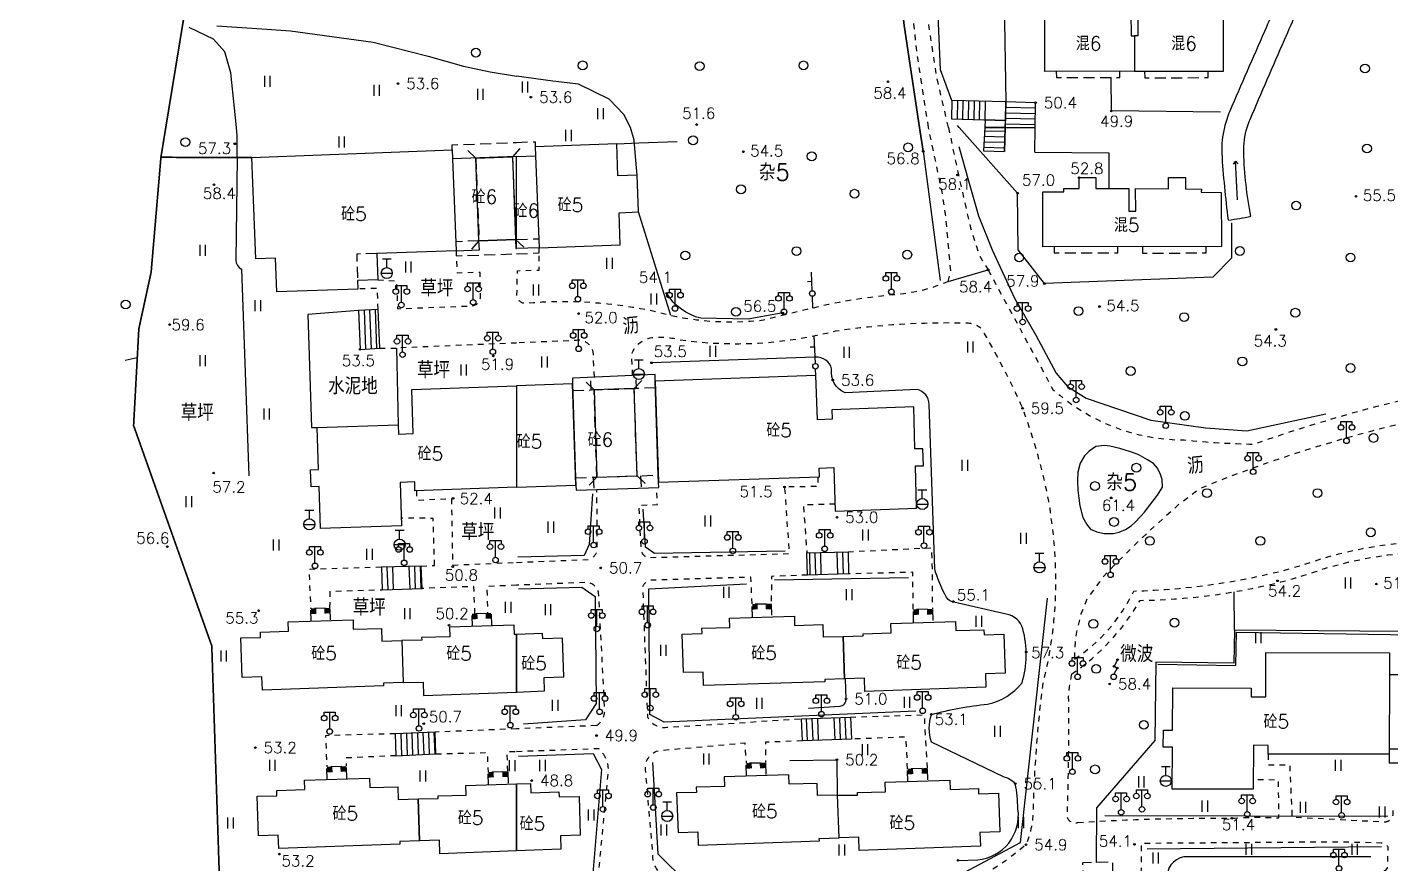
# Model space of a CAD drawing. Extents: x 115374 to 116875, y 149866 to 152432.
# Drawn here: x 115411.4 to 115658.3, y 151866.7 to 152018.1 of the extents above; entities that cross this region are included whole.
import ezdxf
from ezdxf.enums import TextEntityAlignment as Align

# ---------------------------------------------------------------- set-up
doc = ezdxf.new("R2010")
doc.units = 0
doc.header["$MEASUREMENT"] = 0
doc.header["$PDMODE"] = 32
doc.header["$PDSIZE"] = 0.3
doc.linetypes.add('X5', pattern=[3, 2, -1])
doc.linetypes.add('X6', pattern=[2, 1, -1])
doc.layers.get('0').update_dxf_attribs({"linetype": 'CONTINUOUS'})
for name, color, linetype in [('BOUND', 7, 'CONTINUOUS'), ('DLDW', 14, 'CONTINUOUS'), ('DLSS', 5, 'CONTINUOUS'), ('DMTZ', 5, 'CONTINUOUS'), ('GCD', 1, 'CONTINUOUS'), ('GXYZ', 2, 'CONTINUOUS'), ('JMD', 6, 'CONTINUOUS'), ('SXSS', 5, 'CONTINUOUS'), ('YZH', 2, 'CONTINUOUS'), ('ZBTZ', 5, 'CONTINUOUS')]:
    doc.layers.add(name, color=color, linetype=linetype)
doc.styles.add('HZ', font='rs.shx', dxfattribs={"bigfont": 'hztxt.shx'})
doc.linetypes.add('X17', pattern='A,9.4,[169,symbolx.shx,S=1,R=0,X=0,Y=0.15],0.6', length=10)
doc.linetypes.add('X18', pattern='A,9.4,[169,symbolx.shx,S=1,R=-90,X=0,Y=-0.15],0.6', length=10)
doc.linetypes.add('X19', pattern='A,4.5,[145,symbolx.shx,S=1,R=0,X=0,Y=1],4.5,-0.5,[146,symbolx.shx,S=1,R=0,X=0,Y=0],-0.5', length=10)
doc.linetypes.add('X20', pattern='A,4.5,[145,symbolx.shx,S=1,R=0,X=0,Y=0],4.5,-0.5,[146,symbolx.shx,S=1,R=0,X=0,Y=0],-0.5', length=10)
doc.linetypes.add('X33', pattern='A,2,[150,symbolx.shx,S=1,R=0,X=0,Y=1],1e-11', length=2)
doc.linetypes.add('X34', pattern='A,2,[150,symbolx.shx,S=1,R=0,X=0,Y=0],1e-11', length=2)
doc.linetypes.add('X35', pattern='A,2,[4,symbolt.shx,S=1,R=0,X=0,Y=0],2,[28,symbolt.shx,S=1,R=0,X=0,Y=0],1e-11', length=4)
doc.linetypes.add('X36', pattern='A,2,[4,symbolt.shx,S=1,R=180,X=0,Y=0],2,[28,symbolt.shx,S=1,R=180,X=0,Y=0],1e-11', length=4)
doc.linetypes.add('X4', pattern='A,0,-1e-09,[149,symbolx.shx,S=0.15,R=0,X=0,Y=0],-1.6', length=1.6)
doc.linetypes.add('X40', pattern='A,2,[150,symbolx.shx,S=1,R=0,X=0,Y=0],2,[151,symbolx.shx,S=1,R=0,X=0,Y=0],1e-11', length=4)
doc.linetypes.add('X49', pattern='A,0,[5,symbolt.shx,S=1,R=0,X=0,Y=0],-10', length=10)

# ---------------------------------------------------------------- blocks, each defined once
blk = doc.blocks.new('GC121')
for p, q in [((-0.5, -0.64), (-0.5, 1.36)), ((-0.5, -0.64), (-0.5, 0.86)), ((0.5, -0.64), (0.5, 1.36))]:
    blk.add_line(p, q)
blk = doc.blocks.new('GC122')
blk.add_circle((0, 0), 0.8)
blk = doc.blocks.new('GC097')
for p, q in [((-1, 2.92), (-1, 3.52)), ((-1, 3.52), (1, 3.52)), ((0, 0.52), (0, 3.52)), ((1, 3.52), (1, 2.92))]:
    blk.add_line(p, q)
for centre in [(-1, 2.42), (1, 2.42), (0.01, 0)]:
    blk.add_circle(centre, 0.5)
blk = doc.blocks.new('GC133')
for p, q in [((-0.81, 2.59), (0.79, 2.59)), ((-0.01, 0.99), (-0.01, 2.59)), ((-1.01, -0.01), (0.99, -0.01))]:
    blk.add_line(p, q)
blk.add_circle((-0.01, -0.01), 1)
blk = doc.blocks.new('GC132')
for p, q in [((0.7, 3.1), (0.06, 1.9)), ((0.51, 3.04), (0.7, 3.1)), ((0.7, 3.1), (0.75, 2.94)), ((0.63, 1.59), (0, 0.5)), ((0.06, 1.9), (0.63, 1.59))]:
    blk.add_line(p, q)
blk.add_circle((0, 0), 0.5)
for p in [(0.7, 3.1), (0.7, 3.1), (0.06, 1.9), (0.63, 1.59)]:
    blk.add_point(p)
blk = doc.blocks.new('GC271')
at = {"const_width": 1}
blk.add_lwpolyline([(-0.5, 0), (0.5, 0)], dxfattribs=at)

msp = doc.modelspace()

# ---------------------------------------------------------------- linework, layer by layer
at = {"layer": 'BOUND', "linetype": 'Continuous', "flags": 128}
for points, elevation in [([(115588.63, 152004.61), (115578.85, 152004.89), (115578.79, 152001.54), (115588.54, 152001.25)], 54.13), ([(115593.94, 152000), (115594, 152004.48), (115588.63, 152004.61), (115588.5, 152000)], 52.23), ([(115499.25, 151994.69), (115499.83, 151979.69), (115493.2, 151979.45), (115492.63, 151994.45)], 52.4), ([(115474.93, 151967.04), (115471.38, 151966.87), (115471.66, 151959.81), (115475.22, 151960.02)], 51.78), ([(115552.58, 151922.95), (115560.04, 151923.16), (115560.13, 151919.15), (115552.68, 151918.93)], 51.24), ([(115482.75, 151920.53), (115475.52, 151920.34), (115475.67, 151916.29), (115482.89, 151916.51)], 50.89), ([(115551.6, 151892.91), (115560.47, 151893.23), (115560.64, 151889.23), (115551.76, 151888.91)], 49.88), ([(115485.24, 151890.49), (115478.05, 151890.21), (115478.16, 151886.22), (115485.4, 151886.54)], 49.91)]:
    msp.add_lwpolyline(points, close=True, dxfattribs=dict(at, elevation=elevation))
for points in [[(115588.5, 152000), (115588.54, 152001.25), (115584.86, 152001.36), (115584.78, 152000)], [(115584.78, 152000), (115584.55, 151995.74), (115588.38, 151995.65), (115588.5, 152000)], [(115521.82, 151936.9), (115521.32, 151952.71), (115514.04, 151952.48), (115514.55, 151936.67)]]:
    msp.add_lwpolyline(points, close=True, dxfattribs=at)
at = {"layer": 'DLSS', "linetype": 'X6', "flags": 128}
for points, elevation in [([(115574.61, 152000), (115572.56, 152013.28), (115570.27, 152033.82), (115569.41, 152046.25)], 52.37), ([(115578.17, 151972.1), (115578.63, 151974.02), (115577.7, 151984.25), (115577.07, 151988.33), (115574.61, 152000)], 52.37), ([(115578.21, 152000), (115579.72, 151992.85), (115580.04, 151991.39), (115582.2, 151981.82), (115583.84, 151976.79), (115585.4, 151974.2)], 57.73), ([(115474.93, 151967.04), (115474.8, 151970.85), (115471.27, 151970.73)], 51.78), ([(115500, 151960.96), (115478.27, 151960.05)], 51.69), ([(115475.22, 151960.02), (115478.27, 151960.05)], 51.78), ([(115481.87, 151934.21), (115481.93, 151932.51), (115488.2, 151932.79), (115488.43, 151920.75)], 52.6), ([(115557.69, 151931.8), (115551.95, 151931.6), (115552.58, 151922.95)], 51.53), ([(115485.15, 151920.68), (115484.9, 151929.2), (115479.12, 151929.26)], 50.84), ([(115560.04, 151923.16), (115575.15, 151923.88), (115575.25, 151919.72), (115575.31, 151912.81)], 53.14), ([(115475.52, 151920.34), (115462.41, 151919.94), (115462.72, 151912.9)], 52.86), ([(115482.75, 151920.53), (115485.15, 151920.68)], 50.89), ([(115552.68, 151918.93), (115546.16, 151918.69), (115546.13, 151913.77)], 50.87), ([(115571.85, 151912.74), (115571.74, 151919.43), (115560.13, 151919.15)], 53.1), ([(115492.46, 151911.95), (115492.28, 151916.85), (115482.89, 151916.51)], 49.97), ([(115500, 151917.08), (115494.63, 151916.86), (115494.76, 151912.04)], 49.95), ([(115466.2, 151913), (115466.27, 151915.99), (115475.67, 151916.29)], 53.21), ([(115514.47, 151891.68), (115500, 151891.09)], 49.95), ([(115560.47, 151893.23), (115573.82, 151893.61), (115574.36, 151883.97)], 49.88), ([(115478.05, 151890.21), (115465.4, 151889.84), (115465.65, 151884.22)], 49.91), ([(115500, 151891.09), (115485.24, 151890.49)], 49.95), ([(115570.81, 151883.86), (115570.54, 151889.6), (115560.64, 151889.23)], 45.49), ([(115485.4, 151886.54), (115494.69, 151886.8), (115494.86, 151883.27)], 49.88), ([(115551.76, 151888.91), (115545.1, 151888.66), (115545.06, 151884.98)], 51.17), ([(115478.16, 151886.22), (115469.17, 151885.82), (115469.13, 151884.32)], 49.91), ([(115613.06, 151854.94), (115613.2, 151870.39), (115649.5, 151870.65), (115656.61, 151870.47), (115657.08, 151870.33), (115657.48, 151870.13), (115657.72, 151869.84), (115657.8, 151869.63), (115657.77, 151868.38), (115657.67, 151865.88), (115657.24, 151865.37), (115656.4, 151864.82), (115656.08, 151864.79), (115637.27, 151864.71)], 53.71)]:
    msp.add_lwpolyline(points, dxfattribs=dict(at, elevation=elevation))
msp.add_lwpolyline([(115578.21, 152000), (115576.08, 152009.28), (115574.37, 152020.5), (115572.65, 152032.39), (115572.46, 152046.54)], dxfattribs=at)
for points, elevation in [([(115474.89, 151972.38), (115478.26, 151972.21), (115478.47, 151967.16), (115491.82, 151967.69, 0.350792), (115493.47, 151969.11), (115493.39, 151973.75), (115489.3, 151973.63), (115489.1, 151976.75)], 52.2), ([(115578.17, 151972.1, -0.082695), (115568.98, 151969.75, 0.037189), (115553.68, 151967.29, 0.004214), (115544.74, 151965.08, -0.098265), (115525.42, 151966.57, 0.076059), (115501.57, 151968.13, -0.347466), (115500.08, 151969.43), (115500.16, 151974.05), (115504.09, 151974.18), (115504.11, 151977.28)], 52.37), ([(115585.4, 151974.2), (115597.13, 151952.57, 0.185849), (115620.93, 151943.41, 0.02104), (115633.55, 151942.65, -0.033672), (115669.49, 151952.72, -0.101047), (115682.16, 151952.04, -0.098009), (115706.38, 151941.25, -0.039452), (115712.82, 151935.9, 0.021082), (115746.2, 151906.02, -0.007992), (115758.95, 151896.45, -0.047387)], 58.39), ([(115521.03, 151955.08), (115520.87, 151958.96, -0.288884), (115524.84, 151961.99, -0.081939), (115529.63, 151961.55, 0.099829), (115557.85, 151963.17, -0.041983), (115581.26, 151964.61, -0.172677), (115584.04, 151963.71, -0.0321), (115591.64, 151949.13, -0.038971), (115596.34, 151932.29, -0.024257), (115596.77, 151929.31, -0.098663), (115595.31, 151899.3, 0.026074), (115593.52, 151875.97, -0.094232), (115592.26, 151870.11, -0.066449), (115579.36, 151861.78)], 51.98), ([(115514.09, 151954.79), (115513.92, 151958.9, 0.465132), (115510.67, 151961.41), (115500, 151960.96)], 51.69), ([(115554.54, 151936.68), (115554.6, 151934.98), (115548.54, 151934.87), (115549.37, 151922.76), (115524.24, 151922.06, -0.425605), (115522.57, 151923.71), (115522.18, 151931.57), (115525.5, 151931.7), (115525.4, 151934.77)], 51.48), ([(115500, 151921.23), (115513.1, 151921.76, 0.295742), (115514.61, 151923.52), (115514.56, 151934.42)], 50.84), ([(115600.53, 151900.99, 0.113454), (115612.92, 151914.35, 0.057936), (115637.86, 151917.56, 0.025233), (115646.31, 151920.12, -0.07896), (115669.47, 151923.19, -0.163772), (115672.42, 151921.98, 0.056404), (115677.93, 151918.18, 0.045463), (115678.97, 151917.75, 0.103665), (115700.84, 151914.19, 7.722329)], 52.62), ([(115488.43, 151920.75), (115500, 151921.23, 0.295742)], 50.84), ([(115514.47, 151891.68, 0.279204), (115515.97, 151894.72), (115514.87, 151915.86, 0.290603), (115512.78, 151917.6), (115500, 151917.08)], 49.95), ([(115542.67, 151913.7), (115542.44, 151918.55), (115524.13, 151917.99, 0.208955), (115522.83, 151916.83), (115523.71, 151893.29, 0.326145), (115527.21, 151891.36), (115551.6, 151892.91)], 49.97), ([(115600.53, 151900.99, 0.050055), (115599.93, 151896.96, -0.011585), (115599.68, 151875.52, 0.549288), (115601.67, 151874.15)], 52.62), ([(115498.4, 151883.39), (115498.3, 151886.95), (115500, 151887.01, -0.193501)], 48.97), ([(115500, 151887.01), (115514.86, 151887.53, -0.193501), (115516.6, 151883.64), (115514.54, 151862.08, -0.212571), (115511.37, 151860.05), (115500, 151857.4)], 48.97), ([(115579.36, 151861.78), (115559.96, 151852.52, -0.326748), (115547.22, 151854.65, 0.186061), (115530.43, 151862.38, -0.099788), (115526.15, 151864.84, -0.234983), (115524.69, 151868.42), (115523.36, 151883.74, -0.394849), (115525.95, 151887.18), (115541.33, 151888.53), (115541.59, 151884.89)], 53.28), ([(115636.11, 151886.5), (115636.11, 151884.58), (115640.01, 151884.58), (115640.44, 151875.14), (115657.14, 151874.24, 0.46983), (115658.75, 151876.1), (115658.68, 151877.11)], 49.66), ([(115601.67, 151874.15, -0.01718), (115629.53, 151874.89, -0.030374), (115638.06, 151874.98), (115638, 151881.82), (115633.43, 151881.83)], 52.62)]:
    msp.add_lwpolyline(points, format="xyb", dxfattribs=dict(at, elevation=elevation))
at = {"layer": 'DLSS', "linetype": 'X6', "elevation": 52.62, "flags": 128}
msp.add_lwpolyline([(115601.06, 151903.71), (115602.57, 151904.77), (115604.28, 151906.15), (115605.88, 151907.65), (115607.21, 151909.07), (115608.36, 151910.47), (115609.72, 151912.37), (115610.84, 151914.23), (115611.53, 151915.52), (115611.81, 151916.04), (115613.63, 151916.1), (115615.5, 151916.19), (115617.55, 151916.33), (115620.03, 151916.53), (115624.54, 151917.03), (115628.99, 151917.69), (115633.42, 151918.51), (115638.55, 151919.68), (115642.55, 151920.82), (115646.15, 151922.02), (115648.91, 151922.79), (115653.24, 151923.76), (115656.31, 151924.29), (115661.8, 151924.91), (115667.22, 151925.12), (115668.76, 151925.11), (115670.27, 151924.94), (115671.12, 151924.62), (115672.23, 151923.91), (115674.02, 151922.46), (115675.66, 151921.33), (115677.46, 151920.26), (115679.41, 151919.42), (115681.37, 151918.74), (115683.16, 151918.19), (115687.1, 151917.2), (115690.89, 151916.54), (115694.63, 151916.16), (115698.07, 151916.04), (115701.12, 151916.11), (115703.22, 151916.04), (115705.25, 151915.73), (115707.53, 151915.09), (115709.8, 151914.1), (115710.91, 151913.47), (115712.22, 151912.57), (115713.69, 151911.35), (115715.14, 151909.84), (115715.97, 151908.82), (115717.24, 151907.25), (115719.18, 151904.86), (115720.93, 151902.7), (115722.31, 151900.99), (115723.9, 151899.02), (115725.91, 151896.55), (115727.17, 151894.99), (115727.79, 151894.28), (115729.66, 151893.24), (115731.39, 151892.08), (115733.15, 151890.7), (115734.87, 151889.07), (115737.13, 151886.44), (115738.54, 151884.37), (115740.4, 151880.75), (115741.15, 151879.19), (115741.85, 151878.68), (115743.88, 151877.21), (115746.55, 151875.27), (115748.17, 151874.1), (115750.03, 151872.86), (115751.48, 151871.88), (115752.7, 151870.72), (115754.03, 151869.45), (115756.67, 151866.94), (115757.14, 151866.49), (115760.92, 151864.62), (115763.33, 151863.13), (115765.73, 151861.64), (115766.02, 151861.53), (115767.4, 151861.26), (115769.91, 151860.61), (115770.87, 151860.39), (115772.68, 151859.96), (115774.81, 151859.46), (115780.32, 151861.31), (115780.79, 151861.47), (115780.12, 151862.82), (115779.01, 151865), (115777.28, 151868.16), (115774.79, 151872.39), (115770.86, 151878.39), (115769.01, 151880.98), (115767.39, 151883.14), (115765.86, 151885.1), (115764.25, 151886.39), (115759.82, 151889.91), (115752.43, 151895.77), (115744.21, 151902.23), (115735.28, 151909.45), (115726.04, 151917.45), (115720.38, 151922.64), (115714.18, 151928.61), (115709.83, 151932.89), (115704.19, 151937.33), (115700.73, 151939.59), (115696.79, 151941.8), (115688.36, 151945.4), (115684.38, 151946.97), (115679.53, 151948.22), (115677.4, 151948.52), (115674.09, 151948.7), (115670.87, 151948.55), (115664.3, 151947.32), (115657.81, 151945.77), (115649.59, 151943.56), (115642.2, 151941.32), (115635.79, 151939.17), (115628.45, 151936.49), (115623.74, 151934.57), (115619.83, 151931.63), (115614, 151926.37), (115609.14, 151921.63), (115606.33, 151918.72), (115603.38, 151914.73), (115602.2, 151911.83), (115601.4, 151908.65), (115601.08, 151905.9), (115601.05, 151904.39), (115601.06, 151903.91)], close=True, dxfattribs=at)
at = {"layer": 'DMTZ', "linetype": 'X36', "flags": 128}
for points, elevation in [([(115573, 152000), (115570.18, 152018.47), (115563.03, 152081.77), (115565.78, 152122.69), (115575.03, 152151.77), (115575.48, 152154.36), (115575.2, 152156.64), (115574.6, 152158.04), (115573.72, 152159.33)], 56.82), ([(115573.65, 151995.69), (115573, 152000)], 56.82), ([(115616.96, 151934.83), (115616.92, 151936.22), (115616.63, 151937.16), (115616.09, 151938.28), (115615.37, 151939.14), (115614.25, 151939.79), (115612.55, 151940.77), (115611.18, 151941.27), (115609.23, 151941.85), (115607.42, 151942.29), (115606.48, 151942.37), (115604.92, 151942.21), (115603.68, 151941.39), (115602.85, 151940.5), (115602.09, 151939.21), (115601.64, 151937.59), (115601.6, 151936.01), (115601.67, 151934.28), (115601.81, 151932.85), (115602.02, 151931.47), (115602.55, 151929.37), (115603.28, 151928.11), (115603.95, 151927.25), (115605.12, 151926.76), (115606.44, 151926.48), (115608.08, 151926.49), (115609.16, 151926.72), (115610.28, 151927.18), (115611.3, 151927.83), (115611.99, 151928.45), (115613.09, 151929.63), (115613.7, 151930.32), (115614.72, 151931.58), (115616.07, 151933.43), (115616.96, 151934.83)], 59.14), ([(115549.52, 151885.33), (115558.02, 151885.48), (115558.08, 151879.05)], 49.57)]:
    msp.add_lwpolyline(points, dxfattribs=dict(at, elevation=elevation))
at = {"layer": 'DMTZ', "linetype": 'X34', "flags": 128}
for points, elevation in [([(115449.26, 152000), (115448.91, 152003.51), (115448.29, 152009.9), (115447.2, 152013.7), (115445.11, 152015.97), (115440.69, 152018.08)], 55.33), ([(115520.63, 152000), (115519.42, 152002.36), (115516.78, 152005.1), (115511.22, 152007.82), (115506.59, 152008.39), (115500, 152009.31)], 53.57), ([(115449.39, 151994.49), (115449.41, 151998.45), (115449.26, 152000)], 55.33), ([(115521.87, 151991.33), (115521.55, 151994.71), (115521.28, 151997.71), (115520.63, 152000)], 53.57)]:
    msp.add_lwpolyline(points, dxfattribs=dict(at, elevation=elevation))
at = {"layer": 'DMTZ', "linetype": 'X33', "flags": 128}
for points in [[(115445.75, 152018.4), (115454.8, 152017.8), (115459.05, 152017.48), (115474.05, 152015.46), (115483.99, 152012.88), (115490.4, 152011.07), (115495.25, 152010.09), (115500, 152009.31)], [(115580.13, 151996.57), (115581.83, 151990.31), (115583.69, 151984), (115586.14, 151977.85), (115590.16, 151969.06), (115594.03, 151962.37), (115597.73, 151955.51), (115599.78, 151953.07), (115603.14, 151950.96), (115614.9, 151946.96), (115624.76, 151945.57), (115632.27, 151945.05), (115646.59, 151948.15)]]:
    msp.add_lwpolyline(points, dxfattribs=at)
at = {"layer": 'DMTZ', "linetype": 'X36', "flags": 128}
for points in [[(115627.48, 152002.76), (115607.73, 152002.98), (115607.71, 152009.06)], [(115580.15, 152000), (115579.83, 152000.37)], [(115629.51, 151982.73), (115629.51, 151976.32), (115626.13, 151972.86), (115595.6, 151971.71), (115590.82, 151977.83), (115590.75, 151988.09), (115580.15, 152000)], [(115616.15, 151902.78), (115630.25, 151902.56), (115630.39, 151908.61), (115689.98, 151907.67), (115690.05, 151902.03), (115709.42, 151901.95)]]:
    msp.add_lwpolyline(points, dxfattribs=at)
at = {"layer": 'DMTZ', "linetype": 'X40', "elevation": 56.82, "flags": 128}
msp.add_lwpolyline([(115573.65, 151995.69), (115576.74, 151972.26)], dxfattribs=at)
at = {"layer": 'DMTZ', "linetype": 'X35', "flags": 128}
for points, elevation in [([(115593.88, 151995.49), (115607.25, 151995.39), (115607.27, 151988.95)], 52.23), ([(115478.27, 151960.05), (115478.56, 151946.17)], 51.69), ([(115554.07, 151958.38), (115524.43, 151957.38)], 53.13)]:
    msp.add_lwpolyline(points, dxfattribs=dict(at, elevation=elevation))
msp.add_lwpolyline([(115449.39, 151994.49), (115449.18, 151975.95, 0.295612), (115450.19, 151974.36), (115451.53, 151936.9)], format="xyb", dxfattribs=at)
for points, elevation in [([(115548.22, 151966.4), (115541.93, 151965.26), (115533.38, 151965.43, -0.190712), (115527.19, 151969.93, -2.15891)], 56.47), ([(115572.55, 151952.56), (115559.51, 151951.93, -0.343454), (115557.07, 151956.27, 0.374016), (115554.13, 151958.38), (115554.07, 151958.38)], 53.13), ([(115579.96, 151867.27), (115583.52, 151867.37, 0.43059), (115590.8, 151876.59, 0.043614), (115590.32, 151881.15, 0.153833), (115588.16, 151882.37), (115575.13, 151888.69, -0.148831), (115575.13, 151893.69, -0.041256), (115585.32, 151895.56, 0.173449), (115591.55, 151899.41, 0.139945), (115591.69, 151909.18, 0.301709), (115588.67, 151911.83), (115579.19, 151914.01, -0.263542), (115577.57, 151915.49, -0.054705), (115575.73, 151920.04), (115574.75, 151949.84, 0.335606), (115572.55, 151952.56)], 53.13), ([(115552.86, 151894.86), (115558.53, 151895.21, 0.419786), (115559.67, 151896.52), (115559.55, 151900.15)], 50.61), ([(115654.74, 151867.89), (115620.87, 151867.91, 0.402207), (115617.84, 151863.73), (115617.82, 151851.67)], 47.58)]:
    msp.add_lwpolyline(points, format="xyb", dxfattribs=dict(at, elevation=elevation))
at = {"layer": 'GCD', "linetype": 'Continuous'}
for p in [(115478.53, 152007.94, 53.6), (115567.28, 152008.28, 58.37), (115502.6, 152005.48, 53.6), (115594, 152004.48, 50.41), (115607.73, 152002.98, 49.87), (115532.61, 152000.52, 51.62), (115448.97, 151997.04, 57.27), (115541.07, 151995.59, 54.52), (115573.65, 151995.69, 56.82), (115579.86, 151991.39, 58.1), (115601.89, 151990.91, 52.75), (115445.22, 151989.62, 58.4), (115590.75, 151988.09, 57.03), (115652.03, 151987.53, 55.46), (115585.4, 151974.2, 58.39), (115595.6, 151971.71, 57.86), (115527.19, 151969.93, 54.07), (115511.26, 151966.29, 51.99), (115548.22, 151966.4, 56.47), (115605.58, 151967.56, 54.5), (115437.19, 151964.3, 59.6), (115637.51, 151963.41, 54.29), (115471.66, 151959.81, 53.45), (115495.81, 151958.63, 51.89), (115524.43, 151957.38, 53.51), (115557.28, 151954.25, 53.64), (115591.64, 151949.13, 59.51), (115445.16, 151937.41, 57.2), (115548.54, 151934.87, 51.48), (115488.51, 151932.82, 52.39), (115607.7, 151932.92, 61.35), (115558.03, 151929.4, 52.99), (115436.77, 151924.08, 56.64), (115488.45, 151920.45, 50.84), (115515.25, 151920.24, 50.66), (115637.81, 151917.89, 54.22), (115655.71, 151917.31, 51.94), (115579.09, 151914.14, 55.07), (115453.3, 151912.46, 55.3), (115487.78, 151909.86, 50.19), (115592.3, 151904.99, 57.28), (115607.43, 151899.21, 58.41), (115559.67, 151896.52, 50.97), (115483.2, 151892.01, 50.73), (115575.13, 151893.69, 53.1), (115514.49, 151889.88, 49.95), (115452.7, 151887.69, 53.21), (115558.02, 151885.48, 50.2), (115502.75, 151881.73, 48.83), (115590.32, 151881.15, 55.12), (115629.53, 151874.89, 51.43), (115592.26, 151870.11, 54.9), (115611.9, 151870.16, 54.13), (115457.03, 151868.4, 53.21), (115579.96, 151867.27, 53.13)]:
    msp.add_point(p, dxfattribs=at)
at = {"layer": 'JMD', "linetype": 'Continuous', "flags": 128}
for points in [[(115578.85, 152004.89), (115576.77, 152010.41), (115576.26, 152023.22), (115576.25, 152046.66), (115581.45, 152046.66), (115581.44, 152055.3), (115587.78, 152055.49), (115588.63, 152004.61)], [(115595.7, 152010.12), (115595.68, 152020.06), (115599.49, 152020.07), (115599.49, 152020.7), (115602.29, 152020.71), (115602.29, 152020.11), (115605.34, 152020.11), (115605.34, 152020.69), (115611.26, 152020.7), (115611.28, 152016.61), (115611.9, 152016.61), (115611.91, 152010.16)], [(115611.9, 152016.61), (115611.91, 152010.16), (115628.03, 152010.2), (115628.01, 152019.99), (115624.41, 152020.01), (115624.41, 152020.59), (115621.52, 152020.6), (115621.52, 152020.03), (115618.45, 152020.02), (115618.46, 152020.62), (115612.51, 152020.71), (115612.52, 152016.61)], [(115488.35, 151995.92), (115488.41, 151994.3), (115489.04, 151977.67), (115474.73, 151977.19), (115474.89, 151972.38), (115471.22, 151972.26), (115471.27, 151970.73), (115456.58, 151970.24), (115456.37, 151976.33), (115452.77, 151976.21), (115452.07, 151994.55)], [(115504.08, 151978.2), (115518.77, 151978.71), (115518.56, 151984.56), (115522.1, 151984.69), (115521.87, 151991.33), (115518.37, 151991.21), (115518.17, 151997.05), (115503.39, 151996.49), (115503.45, 151994.85)], [(115488.41, 151994.3), (115489.04, 151977.67), (115493.27, 151977.82), (115493.2, 151979.45), (115499.83, 151979.69), (115499.88, 151978.06), (115500, 151978.06), (115500, 151994.72)], [(115500, 151994.72), (115503.45, 151994.85), (115504.08, 151978.2), (115500, 151978.06)], [(115627.62, 151988.24), (115627.64, 151978.45), (115595.31, 151978.38), (115595.29, 151988.31), (115599.1, 151988.32), (115599.1, 151988.95), (115601.89, 151988.96), (115601.89, 151990.91), (115604.94, 151990.91), (115604.94, 151988.94), (115610.87, 151988.96), (115610.88, 151984.86), (115612.13, 151984.86), (115612.12, 151988.96), (115618.07, 151988.87), (115618.06, 151990.96), (115621.12, 151990.95), (115621.13, 151988.86), (115624.02, 151988.84), (115624.01, 151988.26)], [(115510.14, 151953.59), (115500, 151953.23), (115500, 151934.84), (115510.75, 151935.21)], [(115525.76, 151934.79), (115525.73, 151935.74), (115525.68, 151937.03), (115525.13, 151954.07), (115525.09, 151955.25), (115510.11, 151954.62), (115510.14, 151953.59), (115510.7, 151936.54), (115510.75, 151935.21), (115510.78, 151934.29)], [(115525.73, 151935.74), (115554.85, 151936.7), (115554.8, 151938.29), (115557.46, 151938.39), (115557.73, 151930.52), (115572.41, 151931.03), (115572.23, 151938.7), (115573.68, 151938.73), (115573.58, 151941.81), (115572.15, 151941.77), (115571.96, 151949.41), (115557.12, 151948.86), (115557.19, 151947.16), (115554.51, 151947.06), (115554.22, 151955.06), (115525.13, 151954.07)], [(115500, 151953.23), (115500, 151934.84), (115481.61, 151934.2), (115481.56, 151935.8), (115478.9, 151935.71), (115479.17, 151927.84), (115464.49, 151927.34), (115464.23, 151934.97), (115462.78, 151934.92), (115462.7, 151937.99), (115464.13, 151938.04), (115463.87, 151945.68), (115478.56, 151946.17), (115478.62, 151944.47), (115481.3, 151944.57), (115481.02, 151952.57)], [(115559.14, 151907.83), (115559.41, 151900.14), (115555.83, 151900.03), (115555.84, 151899.58), (115533.89, 151898.92), (115533.82, 151901.38), (115530.22, 151901.27), (115530, 151908.24), (115533.59, 151908.36), (115533.55, 151909.31), (115538.64, 151909.46), (115538.59, 151911.15), (115550.32, 151911.5), (115550.37, 151909.81), (115555.46, 151909.96), (115555.52, 151907.72)], [(115479.22, 151907.06), (115479.48, 151899.45), (115475.9, 151899.33), (115475.92, 151898.89), (115453.97, 151898.07), (115453.89, 151900.51), (115450.33, 151900.38), (115450.08, 151907.55), (115453.65, 151907.63), (115453.63, 151908.61), (115458.72, 151908.77), (115458.67, 151910.46), (115470.39, 151910.8), (115470.44, 151909.11), (115475.53, 151909.27), (115475.61, 151906.95)], [(115482.84, 151907.16), (115479.22, 151907.06), (115479.48, 151899.45), (115483.07, 151899.56), (115483.14, 151897.12), (115500, 151897.75), (115500, 151908.19), (115499.63, 151908.18), (115499.57, 151909.85), (115487.85, 151909.49), (115487.9, 151907.76), (115482.82, 151907.6)], [(115562.99, 151900.26), (115559.41, 151900.14), (115559.14, 151907.83), (115562.76, 151907.93), (115562.75, 151908.3), (115567.83, 151908.45), (115567.77, 151910.19), (115579.5, 151910.55), (115579.55, 151908.88), (115584.65, 151909.03), (115584.68, 151908.1), (115588.27, 151908.21), (115588.5, 151901.19), (115584.93, 151901.07), (115585.01, 151898.64), (115563.07, 151897.82)], [(115505.08, 151897.94), (115505, 151900.38), (115508.57, 151900.49), (115508.35, 151907.52), (115504.75, 151907.41), (115504.72, 151908.34), (115500, 151908.19), (115500, 151897.75)], [(115658.09, 151904.84), (115658.08, 151900.89), (115658.04, 151886.49), (115636.11, 151886.5), (115636.11, 151888.1), (115633.44, 151888.11), (115633.43, 151880.19), (115618.74, 151880.18), (115618.78, 151887.78), (115617.13, 151887.79), (115617.14, 151890.86), (115618.8, 151890.85), (115618.84, 151898.51), (115633.02, 151898.47), (115633.02, 151896.87), (115635.7, 151896.86), (115635.72, 151904.9)], [(115658.08, 151900.89), (115658.04, 151886.49), (115658.03, 151884.95), (115666.41, 151884.94), (115666.42, 151886.49), (115666.46, 151900.86)], [(115482.19, 151878.39), (115482.45, 151870.79), (115478.87, 151870.67), (115478.88, 151870.23), (115456.94, 151869.41), (115456.86, 151871.85), (115453.3, 151871.72), (115453.05, 151878.89), (115456.62, 151878.97), (115456.6, 151879.95), (115461.69, 151880.11), (115461.63, 151881.8), (115473.36, 151882.14), (115473.41, 151880.45), (115478.5, 151880.61), (115478.57, 151878.29)], [(115558.41, 151871.37), (115558.14, 151879.05), (115554.52, 151879.01), (115554.46, 151881.19), (115549.37, 151881.04), (115549.32, 151882.73), (115537.59, 151882.38), (115537.64, 151880.67), (115532.55, 151880.54), (115532.58, 151879.54), (115529, 151879.47), (115529.25, 151872.3), (115532.81, 151872.43), (115532.89, 151870), (115554.84, 151870.81), (115554.83, 151871.25)], [(115561.99, 151871.49), (115558.41, 151871.37), (115558.14, 151879.05), (115561.76, 151879.08), (115561.75, 151879.53), (115566.83, 151879.68), (115566.77, 151881.42), (115578.5, 151881.77), (115578.55, 151880.11), (115583.65, 151880.26), (115583.68, 151879.33), (115587.27, 151879.44), (115587.5, 151872.42), (115583.93, 151872.3), (115584.01, 151869.86), (115562.07, 151869.05)], [(115482.19, 151878.39), (115485.81, 151878.5), (115485.79, 151878.94), (115490.87, 151879.1), (115490.82, 151880.83), (115500, 151881.11), (115500, 151868.98), (115486.11, 151868.47), (115486.04, 151870.9), (115482.45, 151870.79)], [(115500, 151881.11), (115502.54, 151881.19), (115502.6, 151879.52), (115507.69, 151879.68), (115507.72, 151878.75), (115511.32, 151878.86), (115511.54, 151871.83), (115507.97, 151871.72), (115508.05, 151869.28), (115500, 151868.98)]]:
    msp.add_lwpolyline(points, close=True, dxfattribs=at)
at = {"layer": 'JMD', "linetype": 'X5', "flags": 128}
for points in [[(115493.2, 151979.45), (115488.98, 151979.3)], [(115500, 151979.7), (115499.83, 151979.69)], [(115500, 151979.7), (115504.02, 151979.83)], [(115474.73, 151977.19), (115471.06, 151977.06), (115471.22, 151972.26)], [(115510.18, 151952.34), (115513.54, 151952.46), (115513.44, 151954.76)], [(115525.17, 151952.84), (115521.75, 151952.73), (115521.65, 151955.11)], [(115513.54, 151952.46), (115521.75, 151952.73)], [(115510.7, 151936.54), (115514.55, 151936.67), (115521.82, 151936.9), (115525.68, 151937.03)], [(115513.9, 151936.65), (115513.98, 151934.4), (115513.99, 151934.4)], [(115522.47, 151936.92), (115522.55, 151934.68)], [(115658.04, 151887.49), (115666.42, 151887.5)]]:
    msp.add_lwpolyline(points, dxfattribs=at)
at = {"layer": 'SXSS', "linetype": 'Continuous'}
for p, q in [((115630.18, 151993.88), (115629.81, 151993.36)), ((115630.58, 151986.89), (115630.18, 151993.88)), ((115630.18, 151993.88), (115630.61, 151993.4))]:
    msp.add_line(p, q, dxfattribs=at)
at = {"layer": 'SXSS', "linetype": 'Continuous', "flags": 128}
for points in [[(115628.25, 152000, -0.043924), (115629.24, 152002.99, -0.001264), (115635.51, 152017.45, -0.001763), (115640.06, 152027.79, -0.000869)], [(115632.31, 152000, -0.027366), (115632.84, 152001.44, -0.001264), (115639.1, 152015.89, -0.001763), (115643.64, 152026.2, -0.000869)], [(115628.94, 151983.22, -0.017292), (115627.78, 151995.31, -0.065834), (115628.25, 152000, -0.001264)], [(115632.97, 151983.9, -0.038735), (115631.7, 151995.44, -0.082462), (115632.31, 152000, -0.001264)], [(115628.94, 151983.22, 0.020007), (115632.97, 151983.9)]]:
    msp.add_lwpolyline(points, format="xyb", dxfattribs=at)
at = {"layer": 'YZH', "linetype": 'Continuous'}
for p, q in [((115579.85, 152004.87, 55.81), (115579.79, 152001.51)), ((115580.85, 152004.84, 55.81), (115580.79, 152001.48)), ((115581.86, 152004.81, 55.81), (115581.79, 152001.45)), ((115582.86, 152004.78, 55.81), (115582.79, 152001.42)), ((115583.86, 152004.75, 55.81), (115583.79, 152001.39)), ((115584.87, 152004.72, 55.81), (115584.79, 152001.36)), ((115593.98, 152003.47, 50.41), (115588.61, 152003.61)), ((115593.95, 152000.47, 50.41), (115588.52, 152000.61)), ((115593.96, 152001.47, 50.41), (115588.55, 152001.61)), ((115593.97, 152002.47, 50.41), (115588.58, 152002.61)), ((115588.45, 151998.26, 54.13), (115584.69, 151998.35, 54.13)), ((115588.48, 151999.26, 54.13), (115584.75, 151999.35, 54.13)), ((115588.39, 151996.26, 54.13), (115584.59, 151996.34, 54.13)), ((115588.42, 151997.26, 54.13), (115584.64, 151997.35, 54.13)), ((115553.47, 151972.11), (115552.67, 151972.06)), ((115472.38, 151966.92, 51.78), (115472.66, 151959.87, 51.78)), ((115473.38, 151966.96, 51.78), (115473.67, 151959.93, 51.78)), ((115474.38, 151967.01, 51.78), (115474.67, 151959.98, 51.78)), ((115553.99, 151960.23), (115553.19, 151960.19)), ((115553.03, 151922.97, 51.24), (115553.13, 151918.94, 51.24)), ((115554.03, 151922.99, 51.24), (115554.13, 151918.97, 51.24)), ((115555.03, 151923.02, 51.24), (115555.13, 151919, 51.24)), ((115558.03, 151923.11, 51.24), (115558.13, 151919.09, 51.24)), ((115559.03, 151923.13, 51.24), (115559.13, 151919.12, 51.24)), ((115476.52, 151920.37, 50.89), (115476.67, 151916.32, 50.89)), ((115477.52, 151920.39, 50.89), (115477.67, 151916.35, 50.89)), ((115480.52, 151920.47, 50.89), (115480.67, 151916.44, 50.89)), ((115481.52, 151920.5, 50.89), (115481.67, 151916.47, 50.89)), ((115482.52, 151920.53, 50.89), (115482.67, 151916.5, 50.89)), ((115552.48, 151892.94, 49.88), (115552.64, 151888.94, 49.88)), ((115553.48, 151892.97, 49.88), (115553.64, 151888.98, 49.88)), ((115554.48, 151893.01, 49.88), (115554.64, 151889.02, 49.88)), ((115557.47, 151893.12, 49.88), (115557.64, 151889.12, 49.88)), ((115558.47, 151893.16, 49.88), (115558.64, 151889.16, 49.88)), ((115559.47, 151893.19, 49.88), (115559.64, 151889.2, 49.88)), ((115479.05, 151890.25, 49.91), (115479.16, 151886.26, 49.91)), ((115480.05, 151890.29, 49.91), (115480.17, 151886.31, 49.91)), ((115481.05, 151890.33, 49.91), (115481.18, 151886.35, 49.91)), ((115482.05, 151890.37, 49.91), (115482.19, 151886.4, 49.91)), ((115483.05, 151890.4, 49.91), (115483.19, 151886.44, 49.91)), ((115484.05, 151890.44, 49.91), (115484.2, 151886.49, 49.91)), ((115485.05, 151890.48, 49.91), (115485.21, 151886.53, 49.91))]:
    msp.add_line(p, q, dxfattribs=at)
at = {"layer": 'YZH', "linetype": 'X5'}
for p, q in [((115491.17, 151995.81, 52.4), (115492.63, 151994.45, 52.4)), ((115500.6, 151996.17, 52.4), (115499.25, 151994.69, 52.4)), ((115492.63, 151994.45, 52.4), (115493.2, 151979.45, 52.4)), ((115499.25, 151994.69, 52.4), (115499.83, 151979.69, 52.4)), ((115493.2, 151979.45, 52.4), (115491.84, 151977.98, 52.4)), ((115499.83, 151979.69, 52.4), (115501.3, 151978.33, 52.4)), ((115514.04, 151952.48), (115512.59, 151953.84)), ((115521.32, 151952.71), (115522.69, 151954.17)), ((115514.55, 151936.67), (115514.04, 151952.48)), ((115521.82, 151936.9), (115521.32, 151952.71)), ((115513.18, 151935.21), (115514.55, 151936.67)), ((115523.28, 151935.53), (115521.82, 151936.9))]:
    msp.add_line(p, q, dxfattribs=at)
at = {"layer": 'YZH', "linetype": 'X19', "flags": 128}
for points in [[(115844.71, 152286.08), (115825.6, 152275.06), (115774.77, 152263.1), (115733.5, 152251.47), (115710.75, 152236.9), (115698.05, 152230.48), (115680.33, 152223.88), (115665.01, 152219.91), (115656.91, 152218.25), (115648.39, 152217.08), (115645.06, 152214.33), (115641.15, 152210.86), (115600.71, 152200.14), (115569.68, 152191.31), (115569.26, 152185.94), (115569.72, 152170.45), (115570.36, 152158.98), (115573.72, 152159.33), (115574.6, 152158.04), (115575.2, 152156.64), (115575.48, 152154.36), (115575.03, 152151.77), (115565.78, 152122.69), (115563.03, 152081.77), (115570.18, 152018.47), (115573, 152000)], [(115573, 152000), (115573.65, 151995.69)], [(115553.54, 151970.43), (115553.39, 151973.78)], [(115553.68, 151967.29), (115553.59, 151969.43)], [(115554.12, 151957.25), (115553.9, 151962.25)], [(115554.22, 151955.06), (115554.16, 151956.25)]]:
    msp.add_lwpolyline(points, dxfattribs=at)
at = {"layer": 'YZH', "linetype": 'X17', "const_width": 0.3, "elevation": 28.08, "flags": 128}
msp.add_lwpolyline([(115494.97, 152263.53), (115411.62, 152232.38), (115431.92, 152201.35), (115431.63, 152188.04), (115432.76, 152182.44), (115436.71, 152159.1), (115445.61, 152119.77), (115452.68, 152097.41), (115452.19, 152085.73), (115450.91, 152071.15), (115440.37, 152023.71), (115436.48, 152000)], dxfattribs=at)
at = {"layer": 'YZH', "linetype": 'X5', "flags": 128}
for points, elevation in [([(115597.75, 152010.13), (115597.77, 152009.03), (115609.27, 152009.06), (115609.27, 152010.16)], 49.71), ([(115613.75, 152010.17), (115613.76, 152008.98), (115625.26, 152009.02), (115625.26, 152010.2)], 46.55), ([(115488.35, 151995.92), (115488.32, 151996.84), (115500, 151997.29)], 53.57), ([(115500, 151997.29), (115503.36, 151997.41), (115503.39, 151996.49)], 53.57), ([(115500, 151977.11), (115504.11, 151977.28), (115504.08, 151978.2)], 53.57), ([(115597.36, 151978.38), (115597.37, 151977.28), (115608.88, 151977.31), (115608.87, 151978.41)], 55.99), ([(115613.36, 151978.42), (115613.37, 151977.24), (115624.87, 151977.27), (115624.87, 151978.45)], 52.83), ([(115489.04, 151977.67), (115489.07, 151976.75), (115500, 151977.11)], 52.2), ([(115462.79, 151910.58), (115462.72, 151912.9), (115466.2, 151913), (115466.27, 151910.68)], 52.86), ([(115492, 151909.62), (115491.93, 151911.92), (115495.41, 151912.06), (115495.48, 151909.73)], 49.97), ([(115542.74, 151911.27), (115542.67, 151913.7), (115546.13, 151913.77), (115546.2, 151911.38)], 49.97), ([(115571.92, 151910.31), (115571.85, 151912.74), (115575.31, 151912.81), (115575.38, 151910.42)], 49.97), ([(115465.72, 151881.92), (115465.65, 151884.22), (115469.13, 151884.32), (115469.2, 151882.02)], 49.91), ([(115541.67, 151882.5), (115541.59, 151884.89), (115545.06, 151884.98), (115545.13, 151882.6)], 46.44), ([(115494.93, 151880.96), (115494.86, 151883.27), (115498.4, 151883.39), (115498.47, 151881.07)], 48.96), ([(115570.88, 151881.54), (115570.81, 151883.86), (115574.36, 151883.97), (115574.43, 151881.65)], 45.49)]:
    msp.add_lwpolyline(points, dxfattribs=dict(at, elevation=elevation))
at = {"layer": 'YZH', "linetype": 'Continuous', "flags": 128}
for points, elevation in [([(115588.63, 152004.61), (115578.85, 152004.89), (115578.79, 152001.54), (115588.54, 152001.25)], 54.13), ([(115593.94, 152000), (115594, 152004.48), (115588.63, 152004.61), (115588.5, 152000)], 52.23), ([(115593.94, 152000), (115594, 152004.48), (115588.63, 152004.61), (115588.5, 152000)], 52.23), ([(115588.5, 152000), (115588.38, 151995.65)], 52.23), ([(115593.88, 151995.49), (115593.94, 152000)], 52.23), ([(115474.93, 151967.04), (115471.38, 151966.87), (115471.66, 151959.81), (115475.22, 151960.02)], 51.78), ([(115552.58, 151922.95), (115560.04, 151923.16), (115560.13, 151919.15), (115552.68, 151918.93)], 51.24), ([(115482.75, 151920.53), (115475.52, 151920.34), (115475.67, 151916.29), (115482.89, 151916.51)], 50.89), ([(115551.6, 151892.91), (115560.47, 151893.23), (115560.64, 151889.23), (115551.76, 151888.91)], 49.88), ([(115485.24, 151890.49), (115478.05, 151890.21), (115478.16, 151886.22), (115485.4, 151886.54)], 49.91)]:
    msp.add_lwpolyline(points, dxfattribs=dict(at, elevation=elevation))
at = {"layer": 'YZH', "linetype": 'X20', "flags": 128}
for points in [[(115580.15, 152000), (115579.83, 152000.37)], [(115629.51, 151982.73), (115629.51, 151976.32), (115626.13, 151972.86), (115595.6, 151971.71), (115590.82, 151977.83), (115590.75, 151988.09), (115580.15, 152000)], [(115518.17, 151997.05), (115522.12, 151997.19), (115529.11, 151997.44)]]:
    msp.add_lwpolyline(points, dxfattribs=at)
at = {"layer": 'YZH', "linetype": 'Continuous', "flags": 128}
for points in [[(115588.5, 152000), (115588.54, 152001.25), (115584.86, 152001.36), (115584.78, 152000)], [(115584.78, 152000), (115584.55, 151995.74)], [(115588.38, 151995.65), (115588.5, 152000)]]:
    msp.add_lwpolyline(points, dxfattribs=at)
at = {"layer": 'YZH', "linetype": 'X18', "const_width": 0.3, "elevation": 48.31, "flags": 128}
msp.add_lwpolyline([(115500, 151712.07), (115456, 151764.02), (115445.15, 151808.38), (115446.09, 151829.99), (115446.25, 151862.29), (115444.81, 151906.11), (115430.65, 151946.02), (115430.95, 151951.54), (115431.6, 151963.52), (115433.83, 151973.81), (115435.6, 151994.59), (115436.48, 152000)], dxfattribs=at)
at = {"layer": 'YZH', "linetype": 'X17', "const_width": 0.3, "flags": 128}
msp.add_lwpolyline([(115452.07, 151994.55), (115435.6, 151994.59)], dxfattribs=at)
at = {"layer": 'YZH', "linetype": 'X19', "elevation": 53.13, "flags": 128}
msp.add_lwpolyline([(115572.55, 151952.56), (115559.51, 151951.93, -0.343454), (115557.07, 151956.27, 0.374016), (115554.13, 151958.38), (115554.07, 151958.38)], format="xyb", dxfattribs=at)
at = {"layer": 'YZH', "linetype": 'X19', "elevation": 55.22, "flags": 128}
msp.add_lwpolyline([(115701.97, 151786.2), (115702.54, 151808.26), (115695.9, 151808.27), (115697.11, 151860.49), (115709.69, 151880.24), (115709.77, 151902.39), (115690.44, 151902.44), (115690.5, 151908.46), (115630, 151908.95), (115629.93, 151902.99), (115615.76, 151903.17), (115615.58, 151888.98), (115605.02, 151876.76), (115604.98, 151866.89)], dxfattribs=at)
at = {"layer": 'YZH', "linetype": 'X5', "elevation": 55.65, "flags": 128}
msp.add_lwpolyline([(115608.18, 151853.9), (115602.84, 151853.79), (115602.57, 151866.9), (115607.91, 151867.01)], close=True, dxfattribs=at)
at = {"layer": 'YZH', "linetype": 'Continuous'}
for centre in [(115553.56, 151969.93), (115554.13, 151956.75)]:
    msp.add_circle(centre, 0.5, dxfattribs=at)
at = {"layer": 'ZBTZ', "linetype": 'X4', "flags": 128}
for points, elevation in [([(115527.92, 151965.94), (115522.1, 151984.69)], 56.47), ([(115578.17, 151972.1), (115585.4, 151974.2)], 52.37), ([(115471.38, 151966.87), (115462.19, 151966.12), (115462.87, 151945.65), (115463.87, 151945.68)], 51.78), ([(115630, 151908.95), (115629.98, 151915.91)], 55.22)]:
    msp.add_lwpolyline(points, dxfattribs=dict(at, elevation=elevation))
at = {"layer": 'ZBTZ', "linetype": 'X4'}
msp.add_lwpolyline([(115429.13, 151957.86), (115431.32, 151958.34)], dxfattribs=at)
at = {"layer": 'ZBTZ', "linetype": 'X49', "flags": 128}
for points in [[(115513.78, 151933.62), (115513.18, 151924.49), (115512.27, 151922.49), (115500.24, 151922.19)], [(115548.63, 151923.24), (115525, 151922.85), (115523.34, 151924), (115522.95, 151930.89)], [(115500.37, 151916.45), (115511.84, 151916.76), (115514.22, 151915.04), (115514.4, 151895.66), (115512.49, 151892.7), (115501.27, 151891.93)], [(115572.31, 151894.27), (115526.72, 151892.27), (115524.13, 151893.68), (115523.93, 151916.43), (115541.65, 151917.35)], [(115546.7, 151918.07), (115570.98, 151918.48)], [(115524.6, 151884.97), (115525.58, 151868.43), (115530.98, 151863.15), (115541.49, 151860.57), (115552.95, 151852.66), (115560.89, 151854.31), (115591.26, 151870.52), (115596.17, 151914.76)], [(115500.38, 151886.15), (115513.9, 151886.62), (115515.36, 151883.7), (115513.65, 151862.7), (115511.03, 151860.69), (115500.16, 151858.39)], [(115606.52, 151875.41), (115657.77, 151875.29)], [(115656.63, 151869.72), (115614.2, 151869.29)]]:
    msp.add_lwpolyline(points, dxfattribs=at)

# ---------------------------------------------------------------- block references
at = {"layer": 'DLDW', "linetype": 'Continuous'}
for name, p in [('GC097', (115567.88, 151970.23, 57.29)), ('GC097', (115479.14, 151967.85, 52.02)), ('GC097', (115492.13, 151968.32, 51.91)), ('GC097', (115511.1, 151968.9, 51.99)), ('GC097', (115528.7, 151967.21, 53.31)), ('GC097', (115548.44, 151966.61, 55.78)), ('GC097', (115591.65, 151964.77, 58.67)), ('GC097', (115511.25, 151959.9, 51.85)), ('GC097', (115479.35, 151958.84, 51.92)), ('GC097', (115495.7, 151959.38, 51.89)), ('GC097', (115601.34, 151950.63, 59.45)), ('GC097', (115617.57, 151945.98, 60.18)), ('GC097', (115650.3, 151943.25, 60.22)), ('GC097', (115633.39, 151937.64, 60.38)), ('GC097', (115513.96, 151924.36, 50.95)), ('GC097', (115523.16, 151925.04, 51.6)), ('GC097', (115539.16, 151923.31, 50.77)), ('GC097', (115555.81, 151923.69, 52.07)), ('GC097', (115573.79, 151924.27, 53.04)), ('GC097', (115463.49, 151920.61, 52.88)), ('GC097', (115479.64, 151921.15, 51.67)), ('GC097', (115496.19, 151921.65, 50.83)), ('GC097', (115607.57, 151918.97, 59.31)), ('GC097', (115514.53, 151909.18, 50.27)), ('GC097', (115523.73, 151909.86, 50.92)), ('GC097', (115601.6, 151900.5, 58.26)), ('GC132', (115608.15, 151900.51, 58.41)), ('GC097', (115515.03, 151894.16, 49.82)), ('GC097', (115524.23, 151894.85, 50.47)), ('GC097', (115539.69, 151893.18, 49.67)), ('GC097', (115555.21, 151893.75, 50.96)), ('GC097', (115573.55, 151894.34, 52.81)), ('GC097', (115466.16, 151890.61, 52.27)), ('GC097', (115482.32, 151891.16, 50.73)), ('GC097', (115498.87, 151891.75, 49.64)), ('GC097', (115600.66, 151883.31, 56.29)), ('GC097', (115515.65, 151876.52, 49.31)), ('GC097', (115524.76, 151876.84, 49.41)), ('GC097', (115609.49, 151875.96, 54.45)), ('GC097', (115613.25, 151876.51, 54.27)), ('GC097', (115632.32, 151875.6, 50.96)), ('GC097', (115649.42, 151875.41, 48.86)), ('GC097', (115648.94, 151865.8, 46.98))]:
    msp.add_blockref(name, p, dxfattribs=at)
at = {"layer": 'GXYZ', "linetype": 'Continuous'}
for p in [(115476.51, 151973.63, 52.44), (115522.17, 151955.34, 51.6), (115573.49, 151931.81, 54.72), (115462.49, 151928.12, 51.69), (115478.84, 151924.45, 51.69), (115594.72, 151920.33), (115617.59, 151881.67, 54.54), (115527.3, 151875.3, 49.02)]:
    msp.add_blockref('GC133', p, dxfattribs=at)
at = {"layer": 'YZH', "linetype": 'Continuous'}
for p, rotation in [((115463.26, 151912.4, 52.86), 1.704684732385648), ((115465.71, 151912.48, 53.21), 181.7046847323856), ((115492.44, 151911.44, 49.97), 2.271471001575892), ((115494.92, 151911.54, 49.97), 182.2714710015759), ((115543.19, 151913.2, 49.97), 1.11723533302058), ((115545.64, 151913.25, 49.96), 181.1172353330206), ((115572.37, 151912.23, 49.97), 1.11723533302058), ((115574.82, 151912.29, 49.96), 181.1172353330206), ((115466.17, 151883.72, 49.91), 1.704684734052436), ((115468.62, 151883.81, 49.91), 181.7046847340524), ((115542.11, 151884.4, 53.28), 1.578780774829824), ((115544.56, 151884.46, 51.17), 181.5787807748298), ((115495.38, 151882.78, 49.88), 1.884124593501457), ((115497.92, 151882.88, 48.97), 181.8841245935015), ((115571.33, 151883.37, 45.49), 1.884124593501457), ((115573.87, 151883.47, 45.49), 181.8841245935015)]:
    msp.add_blockref('GC271', p, dxfattribs=dict(at, rotation=rotation))
at = {"layer": 'ZBTZ', "linetype": 'Continuous'}
for name, p in [('GC122', (115492.63, 152013.55)), ('GC122', (115511.97, 152011.23)), ('GC122', (115533.16, 152011.09)), ('GC122', (115551.97, 152011.23)), ('GC122', (115653.66, 152010.67)), ('GC121', (115454.9, 152008)), ('GC121', (115474.71, 152006.38)), ('GC121', (115501.56, 152006.96)), ('GC121', (115493.47, 152005.61)), ('GC121', (115515.25, 152002.15)), ('GC122', (115440.03, 151997.33)), ('GC121', (115468.37, 151997.02)), ('GC121', (115509.44, 151998.18)), ('GC122', (115531.97, 151997.67)), ('GC122', (115553.46, 151994.77)), ('GC122', (115570.91, 151996.38)), ('GC122', (115654.01, 151996.19)), ('GC122', (115540.66, 151988.78)), ('GC122', (115561.2, 151987.99)), ('GC122', (115641.19, 151985.85)), ('GC121', (115443.19, 151977.38)), ('GC122', (115550.7, 151977.6)), ('GC122', (115631, 151977.62)), ('GC121', (115480.44, 151974.39)), ('GC121', (115516.87, 151975.01)), ('GC122', (115530.56, 151976.81)), ('GC122', (115570.76, 151976.96)), ('GC122', (115591.04, 151976.44)), ('GC122', (115651.04, 151976.44)), ('GC121', (115503.56, 151970.18)), ('GC122', (115429.22, 151967.93)), ('GC121', (115453.19, 151967.38)), ('GC121', (115524.91, 151968.59)), ('GC122', (115539.74, 151966.6)), ('GC122', (115601.77, 151966.74)), ('GC122', (115620.9, 151965.65)), ('GC122', (115641.04, 151966.44)), ('GC121', (115582.21, 151959.87)), ('GC121', (115443.19, 151957.38)), ('GC121', (115505.09, 151957.18)), ('GC121', (115535.59, 151959.07)), ('GC121', (115559.83, 151958.93)), ('GC122', (115631.45, 151957.62)), ('GC121', (115490.46, 151955.7)), ('GC122', (115611.22, 151955.88)), ('GC122', (115651.04, 151956.44)), ('GC121', (115454.78, 151947.75)), ('GC122', (115621.03, 151947.76)), ('GC122', (115655.21, 151943.77)), ('GC121', (115581.23, 151938.46)), ('GC122', (115612.25, 151938.37)), ('GC122', (115604.75, 151935.05)), ('GC122', (115625.04, 151933.78)), ('GC122', (115645.04, 151933.78)), ('GC121', (115440.68, 151931.85)), ('GC121', (115496.57, 151929.84)), ('GC121', (115534.66, 151928.36)), ('GC122', (115608.2, 151928.56)), ('GC121', (115506.25, 151927.25)), ('GC121', (115563.23, 151925.85)), ('GC121', (115591.85, 151925.22)), ('GC122', (115654.7, 151926.67)), ('GC121', (115456.5, 151924.01)), ('GC122', (115614.7, 151925.12)), ('GC122', (115634.7, 151925.12)), ('GC121', (115473.41, 151922.34)), ('GC121', (115538.03, 151915.44)), ('GC121', (115560.26, 151915.03)), ('GC121', (115650.61, 151917.15)), ('GC121', (115498.52, 151912.73)), ('GC121', (115480.25, 151911.59)), ('GC121', (115505.74, 151912.3)), ('GC121', (115583.75, 151910.22)), ('GC122', (115604.45, 151910.09)), ('GC122', (115619.16, 151910.32)), ('GC121', (115634.38, 151907.26)), ('GC121', (115447, 151903.9)), ('GC121', (115526.61, 151904.95)), ('GC122', (115604.97, 151901.94)), ('GC121', (115544.01, 151895.33)), ('GC121', (115570.75, 151895.52)), ('GC121', (115478.69, 151894)), ('GC121', (115507.03, 151894.99)), ('GC121', (115587.12, 151890.3)), ('GC122', (115613.6, 151891.81)), ('GC121', (115563.13, 151886.98)), ('GC121', (115455.81, 151884.13)), ('GC121', (115499.24, 151884.08)), ('GC121', (115504.75, 151884.09)), ('GC121', (115534.4, 151885.29)), ('GC122', (115604.77, 151883.74)), ('GC121', (115648.84, 151884.12)), ('GC121', (115483.06, 151882.18)), ('GC121', (115613.17, 151881.13)), ('GC121', (115624.67, 151876.72)), ('GC121', (115642.45, 151876.49)), ('GC121', (115656.8, 151875.65)), ('GC121', (115448.22, 151873.66)), ('GC121', (115513.55, 151875.15)), ('GC121', (115591.4, 151873.76)), ('GC121', (115526.71, 151872.41)), ('GC121', (115558.94, 151868.78)), ('GC121', (115632.66, 151868.9)), ('GC121', (115651.81, 151868.9)), ('GC121', (115615.79, 151867.34))]:
    msp.add_blockref(name, p, dxfattribs=at)

# ---------------------------------------------------------------- texts
at = {"layer": 'DLDW', "linetype": 'Continuous', "style": 'HZ'}
msp.add_text('微波', height=3, dxfattribs=at).set_placement((115612.32, 151904.81), align=Align.MIDDLE)
at = {"layer": 'DLSS', "linetype": 'Continuous', "style": 'HZ'}
for p in [(115520.7, 151964.19), (115622.96, 151938.92)]:
    msp.add_text('沥', height=3, rotation=5.632, dxfattribs=at).set_placement(p, align=Align.MIDDLE)
msp.add_text('水泥地', height=3, dxfattribs=at).set_placement((115470.37, 151953.31), align=Align.MIDDLE)
at = {"layer": 'GCD', "linetype": 'Continuous', "style": 'HZ'}
for s, p in [('53.6', (115480.03, 152006.94, 53.6)), ('53.6', (115504.1, 152004.48, 53.6)), ('50.4', (115595.5, 152003.48, 50.41)), ('49.9', (115605.69, 152000.12, 49.87)), ('56.8', (115567.01, 151993.37, 56.82)), ('52.8', (115600.29, 151991.57, 52.75)), ('58.1', (115576.35, 151988.75, 58.1)), ('57.0', (115591.54, 151989.47, 57.03)), ('58.4', (115443.19, 151987.06, 58.4)), ('54.1', (115522.16, 151971.87, 54.07)), ('57.9', (115588.69, 151971.19, 57.86)), ('58.4', (115580.13, 151970.15, 58.39)), ('56.5', (115541.06, 151966.64, 56.47)), ('52.0', (115512.3, 151964.56, 51.99)), ('53.5', (115468.37, 151956.77, 53.45)), ('53.5', (115524.85, 151958.44, 53.51)), ('51.9', (115493.56, 151956.11, 51.89)), ('53.6', (115558.78, 151953.25, 53.64)), ('59.5', (115593.14, 151948.13, 59.51)), ('57.2', (115444.92, 151933.9, 57.2)), ('52.4', (115489.7, 151931.79, 52.39)), ('51.5', (115540.4, 151933.05, 51.48)), ('61.4', (115606.01, 151930.56, 61.35)), ('53.0', (115559.53, 151928.4, 52.99)), ('50.8', (115487.01, 151917.93, 50.84)), ('50.7', (115516.75, 151919.24, 50.66)), ('55.1', (115579.74, 151914.34, 55.07)), ('54.2', (115636.1, 151915.05, 54.22)), ('55.3', (115447.27, 151910.16, 55.3)), ('50.2', (115485.32, 151910.95, 50.19)), ('57.3', (115593.2, 151903.89, 57.28)), ('58.4', (115608.93, 151898.21, 58.41)), ('51.0', (115561.17, 151895.52, 50.97)), ('50.7', (115484.11, 151892.28, 50.73)), ('53.1', (115575.74, 151891.82, 53.1)), ('49.9', (115515.99, 151888.88, 49.95)), ('53.2', (115454.2, 151886.69, 53.21)), ('50.2', (115559.52, 151884.48, 50.2)), ('48.8', (115504.25, 151880.73, 48.83)), ('55.1', (115591.82, 151880.15, 55.12)), ('51.4', (115627.75, 151872.75, 51.43)), ('54.9', (115593.76, 151869.11, 54.9)), ('54.1', (115605.46, 151869.76, 54.13)), ('53.2', (115457.43, 151866.16, 53.21))]:
    msp.add_text(s, height=2, dxfattribs=at).set_placement(p)
at = {"layer": 'GCD', "linetype": 'Continuous', "lineweight": -3, "style": 'HZ'}
for s, p in [('58.4', (115564.63, 152005.21, 58.37)), ('51.6', (115529.99, 152001.56, 51.62)), ('57.3', (115442.31, 151995.2, 57.27)), ('54.5', (115542.31, 151994.76, 54.52)), ('55.5', (115653.27, 151986.7, 55.46)), ('54.5', (115606.82, 151966.74, 54.5)), ('59.6', (115437.52, 151963.27, 59.6)), ('54.3', (115633.51, 151960.35, 54.29)), ('56.6', (115431.13, 151924.62, 56.64)), ('51.9', (115656.95, 151916.48, 51.94))]:
    msp.add_text(s, height=2, dxfattribs=at).set_placement(p)
at = {"layer": 'JMD', "linetype": 'Continuous', "style": 'HZ'}
for s, p in [('混6', (115603.61, 152015.31)), ('混6', (115620.89, 152015.31)), ('砼6', (115501.79, 151985.05)), ('砼5', (115509.79, 151986.1)), ('混5', (115610.52, 151982.43)), ('砼5', (115547.56, 151945.29)), ('砼5', (115502.37, 151943.25)), ('砼6', (115515.21, 151943.58)), ('砼5', (115503.18, 151903.07)), ('砼5', (115544.83, 151904.94)), ('砼5', (115571.11, 151903.24)), ('砼5', (115637.61, 151892.54)), ('砼5', (115544.98, 151876.27)), ('砼5', (115502.9, 151874.05)), ('砼5', (115569.88, 151874.18))]:
    msp.add_text(s, height=2.5, dxfattribs=at).set_placement(p, align=Align.MIDDLE)
for s, p in [('砼6', (115494.2, 151986.19)), ('砼5', (115470.56, 151983.08)), ('砼5', (115484.41, 151939.67)), ('砼5', (115465.15, 151903.51)), ('砼5', (115489.61, 151903.49)), ('砼5', (115469, 151874.51)), ('砼5', (115491.7, 151873.72))]:
    msp.add_text(s, height=2.5, dxfattribs=at).set_placement(p, align=Align.CENTER)
at = {"layer": 'ZBTZ', "linetype": 'Continuous', "style": 'HZ'}
for s, p in [('杂5', (115546.69, 151992.05)), ('草坪', (115485.57, 151971.04)), ('草坪', (115484.96, 151956.21)), ('草坪', (115442.16, 151948.48)), ('杂5', (115609.61, 151935.91)), ('草坪', (115492.97, 151926.91)), ('草坪', (115473.31, 151913.22))]:
    msp.add_text(s, height=3, dxfattribs=at).set_placement(p, align=Align.MIDDLE)

doc.saveas('drawing.dxf')
